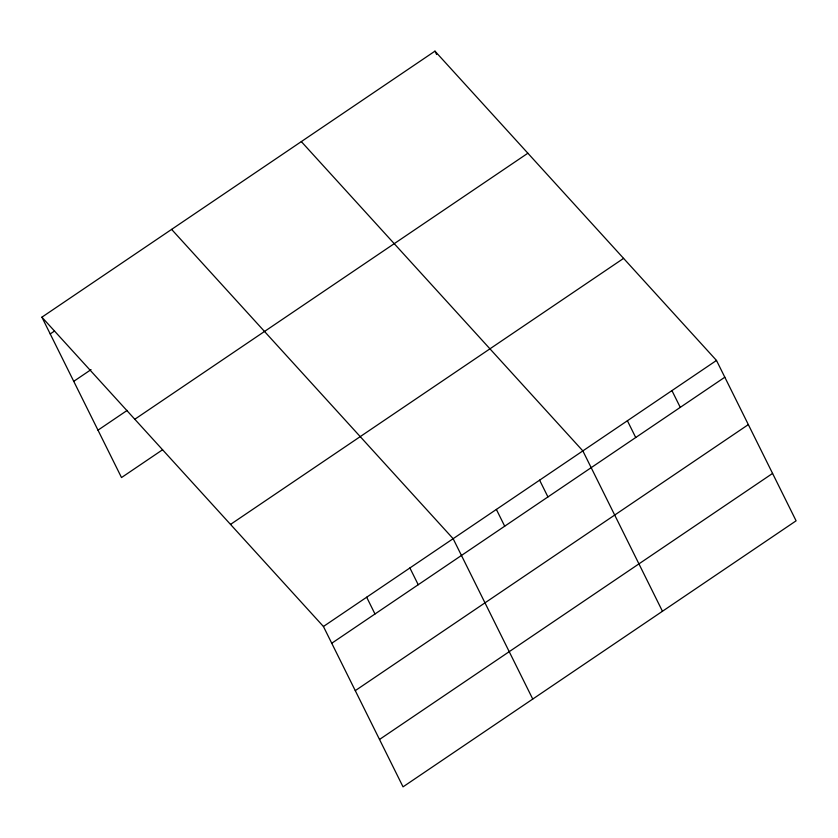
<?xml version="1.0" encoding="UTF-8"?>
<svg xmlns="http://www.w3.org/2000/svg" width="838" height="838" viewBox="0 0 838 838"><rect width="100%" height="100%" fill="white"/><g stroke="black" fill="none" stroke-linecap="round" stroke-linejoin="round"><path stroke-width="1.26" d="M41.9 317.183L434.964 51.149L716.49 360.445L796.1 520.817L403.036 786.851L323.426 626.489L41.9 317.183L121.51 477.555L162.582 449.755M50.217 333.943L54.543 331.02M73.744 381.332L91.038 369.631M97.983 430.166L127.167 410.411M134.803 419.251L527.867 153.218M230.523 524.41L623.587 258.376M323.426 626.489L716.49 360.445M331.754 643.249L724.818 377.215M355.27 690.638L748.334 424.604M379.509 739.462L772.573 473.428M301.324 141.601L582.85 450.896L662.46 611.269M171.612 229.392L453.138 538.698L532.748 699.06M671.94 390.602L680.267 407.362M627.4 420.749L635.717 437.509M434.964 51.149L436.629 54.501M539.609 480.164L547.937 496.934M496.379 509.431L504.696 526.191M409.897 567.955L418.225 584.725M366.667 597.222L374.984 613.982"/></g></svg>
